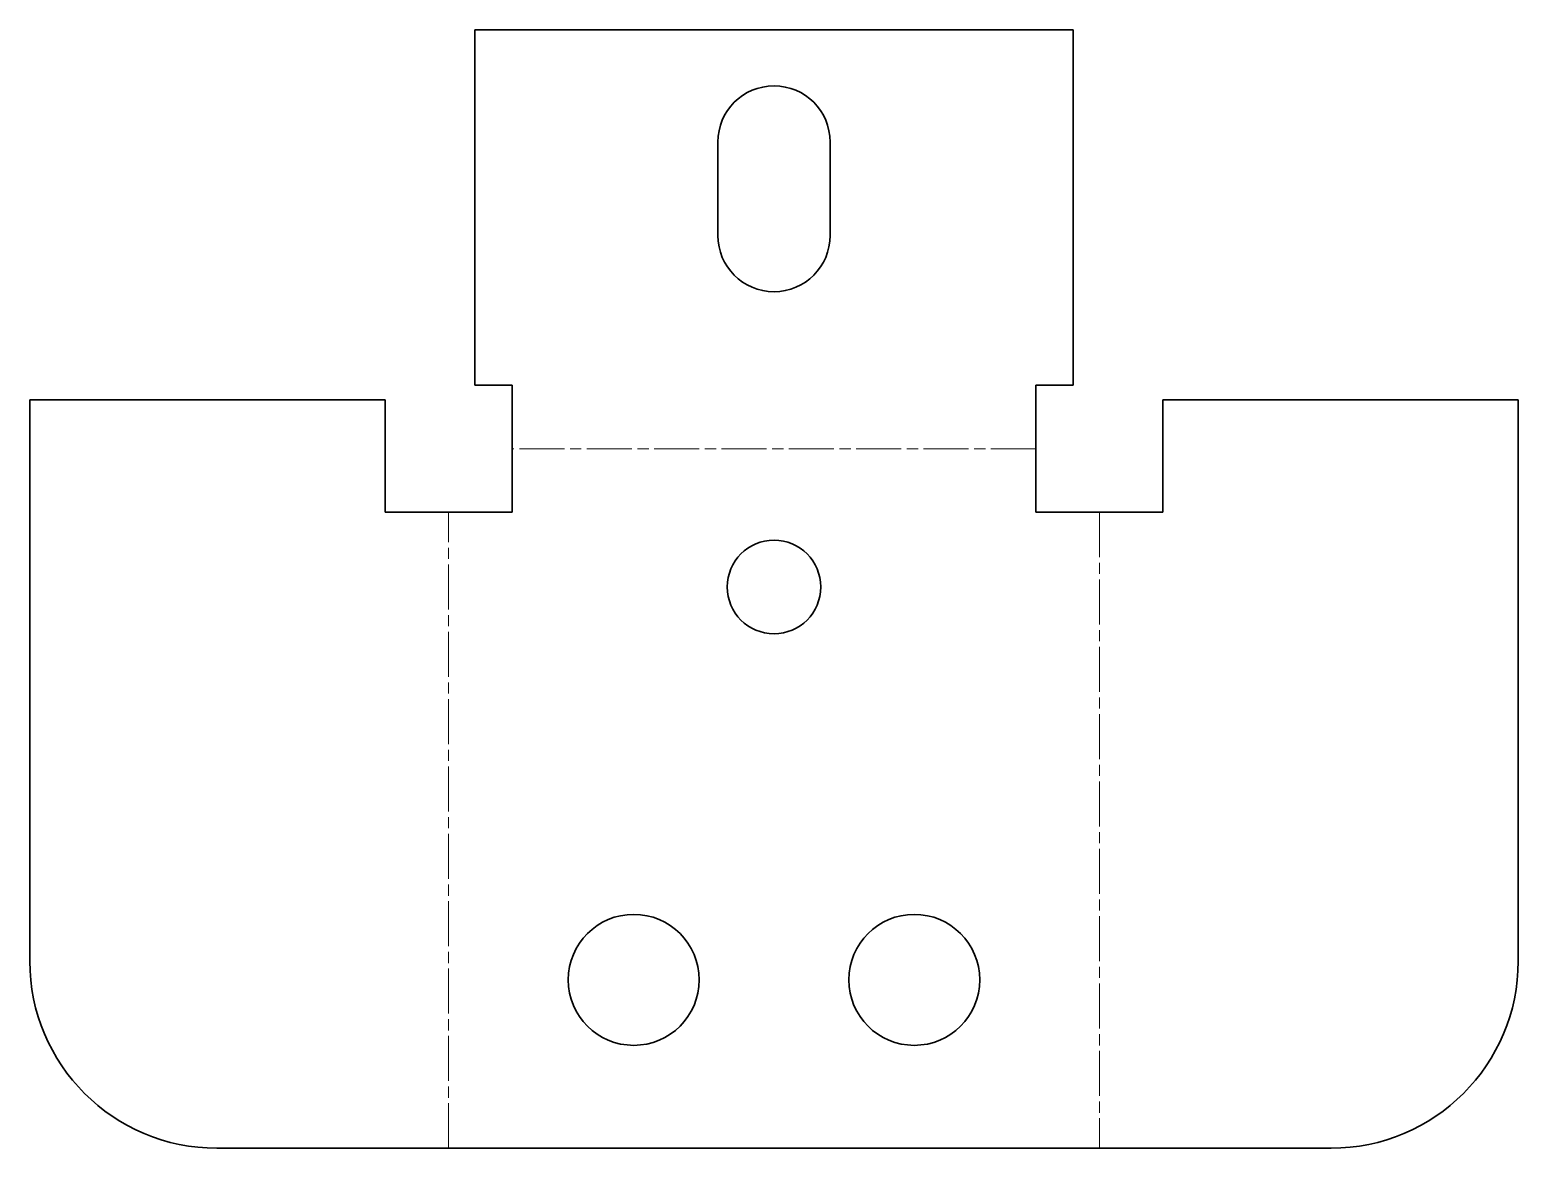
# Model space of a CAD drawing. Header units: inches. Extents: x 0 to 79.6, y 0 to 59.8.
import ezdxf

# ---------------------------------------------------------------- set-up
doc = ezdxf.new("R2010")
doc.units = ezdxf.units.IN
doc.header["$MEASUREMENT"] = 0
doc.linetypes.add('Chain', pattern=[13.68, 9.12, -1.14, 2.28, -1.14])
doc.layers.add('SIMUMAK Bend Centerline (ISO)', color=7, linetype='Chain', lineweight=9)
doc.layers.add('SIMUMAK Visible (ISO)', color=7, linetype='Continuous', lineweight=35)

# ---------------------------------------------------------------- blocks, each defined once
blk = doc.blocks.new('SMB-01-TIRCE-01_Sheet_SMB-01-TIRCE-01 (despelgado)')
at = {"layer": 'SIMUMAK Bend Centerline (ISO)', "ltscale": 0.263158}
for p, q in [((14, 7.5), (-14, 7.5)), ((-17.393, -29.893), (-17.393, 4.107)), ((17.393, 4.107), (17.393, -29.893))]:
    blk.add_line(p, q, dxfattribs=at)
at = {"layer": 'SIMUMAK Visible (ISO)'}
for p, q in [((-16, 29.893), (-16, 10.893)), ((-16, 29.893), (16, 29.893)), ((16, 29.893), (16, 10.893)), ((-3, 18.893), (-3, 23.893)), ((3, 23.893), (3, 18.893)), ((-14, 10.893), (-16, 10.893)), ((-14, 4.107), (-14, 10.893)), ((16, 10.893), (14, 10.893)), ((14, 10.893), (14, 4.107)), ((-39.786, 10.107), (-20.786, 10.107)), ((-39.786, -19.893), (-39.786, 10.107)), ((-20.786, 10.107), (-20.786, 4.107)), ((20.786, 4.107), (20.786, 10.107)), ((39.786, 10.107), (20.786, 10.107)), ((39.786, 10.107), (39.786, -19.893)), ((-20.786, 4.107), (-14, 4.107)), ((14, 4.107), (20.786, 4.107)), ((29.786, -29.893), (-29.786, -29.893))]:
    blk.add_line(p, q, dxfattribs=at)
for centre, radius in [((0, 0.107), 2.5), ((-7.5, -20.893), 3.5), ((7.5, -20.893), 3.5)]:
    blk.add_circle(centre, radius, dxfattribs=at)
at = {"layer": 'SIMUMAK Visible (ISO)', "extrusion": (0, 0, -1)}
for centre, radius, start, end in [((0, 23.893), 3, 0, 180), ((0, 18.893), 3, 180, 0), ((29.786, -19.893), 10, 270, 0), ((-29.786, -19.893), 10, 180, 270)]:
    blk.add_arc(centre, radius, start, end, dxfattribs=at)

msp = doc.modelspace()

# ---------------------------------------------------------------- block references
msp.add_blockref('SMB-01-TIRCE-01_Sheet_SMB-01-TIRCE-01 (despelgado)', (39.786, 29.893))

doc.saveas('drawing.dxf')
